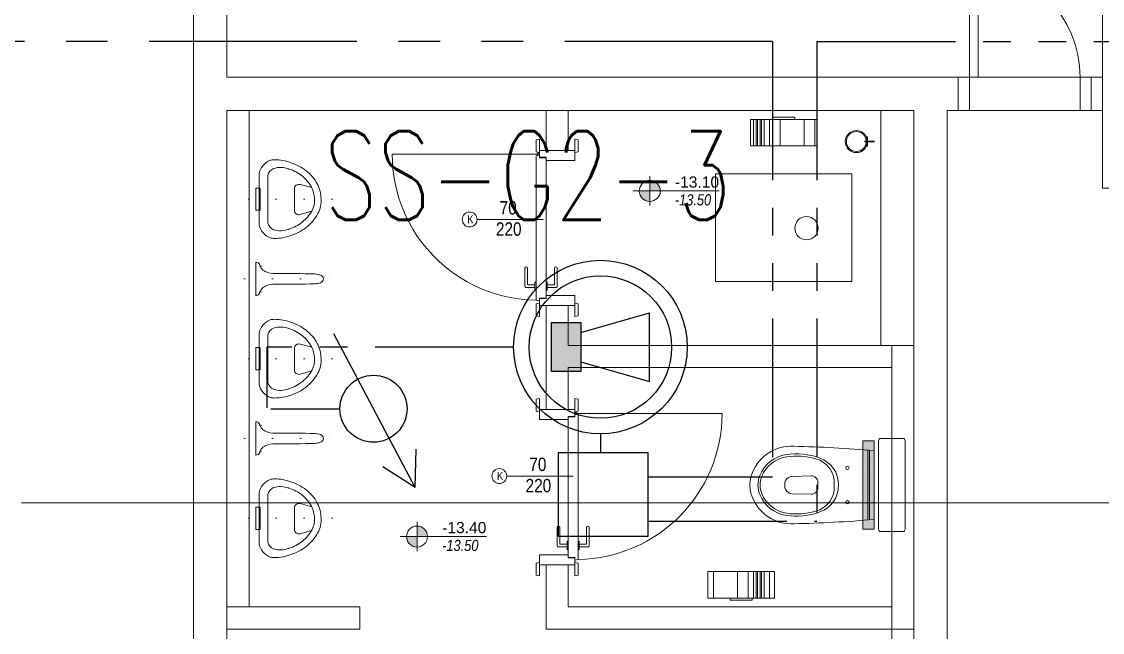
# Model space of a CAD drawing. Header units: metres. Extents: x -13545 to 152404, y -11890 to 28436.
# Drawn here: x 5982.4 to 6470, y 2799.5 to 3075.1 of the extents above; entities that cross this region are included whole.
import ezdxf
from ezdxf.enums import TextEntityAlignment as Align

# ---------------------------------------------------------------- set-up
doc = ezdxf.new("R2010")
doc.units = ezdxf.units.M
doc.header["$LTSCALE"] = 100
doc.header["$MEASUREMENT"] = 0
doc.linetypes.add('DOT2', pattern=[0.125, 0, -0.125])
doc.linetypes.add('PHANTOM2', pattern=[1.25, 0.625, -0.125, 0.125, -0.125, 0.125, -0.125])
doc.layers.get('0').update_dxf_attribs({"color": 9, "lineweight": 9})
for name, color, linetype, lineweight in [('00', 9, 'Continuous', 9), ('05', 9, 'Continuous', 9), ('21', 9, 'Continuous', 9), ('21_mahal200', 9, 'Continuous', 9), ('E-3W ACİL ANONS İÇİN HOPARLÖR (GÖMME) (YANGINA DAYANIKLI)', 7, 'Continuous', 30), ('E-KABLO', 7, 'Continuous', 30), ('E-SES AYAR ANAHTARI', 7, 'Continuous', 30), ('E-YAZI', 7, 'Continuous', 30), ('Kapı', 204, 'Continuous', 9), ('KARA SIVA', 4, 'Continuous', 9), ('TEFRİŞ', 9, 'Continuous', 9)]:
    doc.layers.add(name, color=color, linetype=linetype, lineweight=lineweight)
doc.styles.add('Arial', font='arial.ttf', dxfattribs={"height": 2.5})
doc.styles.add('ILGAZ', font='txttw.shx')
doc.styles.add('MuuM_TEXT-ITALIC', font='ARIALNI.TTF')
doc.styles.add('MuuM_TEXT-STANDART', font='ARIALN.TTF')
doc.dimstyles.new('MuuM_DIM200', dxfattribs={"dimscale": 20, "dimtxt": 2, "dimasz": 1, "dimexe": 1, "dimexo": 1, "dimgap": 1, "dimtad": 1, "dimdec": 1, "dimrnd": 0.5, "dimdsep": 46, "dimtxsty": 'MuuM_TEXT-STANDART', "dimblk": 'ARCHTICK', "dimcen": 0, "dimdle": 0.15, "dimclrd": 256, "dimclre": 256, "dimclrt": 256, "dimadec": 0, "dimazin": 0, "dimtfac": 5, "dimtdec": 1, "dimtix": 1, "dimtmove": 2, "dimatfit": 3, "dimldrblk": 'DOT', "dimfxl": 3, "dimfxlon": 1, "dimtolj": 1, "dimlwd": -1, "dimlwe": -1, "dimarcsym": 0})

# ---------------------------------------------------------------- blocks, each defined once
blk = doc.blocks.new('100_3W ACİL ANONS İÇİN HOPARLÖR (GÖMME) (YANGINA DAYANIKLI)')
at = {"layer": 'E-3W ACİL ANONS İÇİN HOPARLÖR (GÖMME) (YANGINA DAYANIKLI)', "color": 4}
for p, q in [((-0.632, 0.474), (1.58, 1.106)), ((1.58, -1.106), (1.58, 1.106)), ((-1.58, -0.79), (-1.58, 0.79)), ((-1.58, 0.79), (-0.632, 0.79)), ((-0.632, 0.79), (-0.632, -0.79)), ((-0.632, -0.474), (1.58, -1.106)), ((-0.632, -0.79), (-1.58, -0.79))]:
    blk.add_line(p, q, dxfattribs=at)
at = {"layer": 'E-3W ACİL ANONS İÇİN HOPARLÖR (GÖMME) (YANGINA DAYANIKLI)', "color": 3}
for radius in [2.796, 2.296]:
    blk.add_circle((0, 0), radius, dxfattribs=at)
at = {"layer": 'E-3W ACİL ANONS İÇİN HOPARLÖR (GÖMME) (YANGINA DAYANIKLI)', "color": 4}
blk.add_solid([(-1.58, 0.79), (-0.632, 0.79), (-1.58, -0.79), (-0.632, -0.79)], dxfattribs=at)
blk = doc.blocks.new('100_SES AYAR ANAHTARI')
at = {"layer": 'E-SES AYAR ANAHTARI', "color": 4}
for p, q in [((1.776, 3.255), (-1.686, 1.426)), ((1.776, 3.255), (0.915, 3.283)), ((1.776, 3.255), (1.312, 2.529)), ((0, 0), (0, 1.561))]:
    blk.add_line(p, q, dxfattribs=at)
blk.add_circle((0, 2.317), 0.756, dxfattribs=at)
blk = doc.blocks.new('_ArchTick')
at = {"color": 0, "linetype": 'ByBlock', "const_width": 0.15}
blk.add_lwpolyline([(-0.5, -0.5), (0.5, 0.5)], dxfattribs=at)
blk = doc.blocks.new('_Dot')
at = {"color": 0, "linetype": 'ByBlock', "lineweight": -2}
blk.add_line((-0.5, 0), (-1, 0), dxfattribs=at)
at = {"color": 0, "linetype": 'ByBlock', "const_width": 0.5}
blk.add_lwpolyline([(-0.25, 0, 1), (0.25, 0, 1)], format="xyb", close=True, dxfattribs=at)
blk = doc.blocks.new('ttttttttttttt')
for points in [[(3983.49, -30733.6), (3983.49, -30748.6)], [(3988.49, -30733.6), (3983.49, -30733.6)], [(3988.49, -30733.6), (3988.49, -30748.6)], [(4043.49, -30733.6), (4038.49, -30733.6)], [(4038.49, -30733.6), (4038.49, -30748.6)], [(4043.49, -30733.6), (4043.49, -30748.6)], [(3988.49, -30748.6), (3983.49, -30748.6)], [(4034.49, -30748.6), (3988.49, -30748.6)], [(4034.49, -30748.6), (4034.49, -30798.6)], [(4034.49, -30748.6), (4038.49, -30748.6)], [(4043.49, -30748.6), (4038.49, -30748.6)], [(4038.49, -30748.6), (4038.49, -30798.6)]]:
    blk.add_lwpolyline(points)
blk.add_arc((4038.49, -30748.6), 50, 180, 270)
blk = doc.blocks.new('p-klozet üstü kağıt dispenser')
blk.add_hatch(color=255).paths.add_polyline_path([(0, 5.56), (0, 45.41), (-5, 45.41), (-5, 5.56)])
blk.add_lwpolyline([(0, 5.56), (0, 45.41), (-5, 45.41), (-5, 5.56)], close=True)
blk = doc.blocks.new('san-klo-06-p')
for p, q in [((0, -2), (-15.5, -2)), ((0, -2.8), (-15.5, -2.8)), ((0, -2), (15.5, -2)), ((0, -2.8), (15.5, -2.8)), ((-4.16, -28.43), (-3.91, -36.92)), ((0, -25.35), (-1.16, -25.35)), ((0, -25.35), (1.16, -25.35)), ((4.16, -28.43), (3.91, -36.92)), ((0, -40.31), (-0.41, -40.31)), ((-0.41, -40.31), (0, -40.31)), ((0.41, -40.31), (0, -40.31)), ((0, -40.31), (0.41, -40.31))]:
    blk.add_line(p, q)
at = {"linetype": 'DOT2'}
for p, q in [((-6.49, -12), (-8.95, -12)), ((-7.75, -10.91), (-7.75, -12)), ((-7.75, -13.09), (-7.75, -12)), ((6.49, -12), (8.95, -12)), ((7.75, -10.91), (7.75, -12)), ((7.75, -13.09), (7.75, -12))]:
    blk.add_line(p, q, dxfattribs=at)
for points in [[(-20, 2.02), (20, 2.02, 0.414214), (21, 3.02), (21, 13.02, 0.414214), (20, 14.02), (-20, 14.02, 0.414214), (-21, 13.02), (-21, 3.02, 0.414214)], [(-15.5, 0, 0.018163), (-17.47, -36.26, 0.320529), (-5.63, -54.91, 0.096396), (0, -56, 0.096396), (5.62, -54.91, 0.320529), (17.47, -36.26, 0.018163), (15.5, 0)]]:
    blk.add_lwpolyline(points, format="xyb", close=True)
for points in [[(-9.5, 2.02), (-9.5, -2.98), (-8.5, -2.98), (-8.5, 2.02)], [(8.5, 2.02), (8.5, -2.98), (9.5, -2.98), (9.5, 2.02)]]:
    blk.add_lwpolyline(points, dxfattribs=at)
blk.add_lwpolyline([(-5, 0), (-5, 2), (5, 2), (5, 0)], close=True, dxfattribs=at)
for centre, radius, start, end in [((-7.75, -12), 0.75, 0, 180), ((-7.75, -12), 0.75, 180, 0), ((7.75, -12), 0.75, 0, 180), ((7.75, -12), 0.75, 180, 0), ((0, -29), 13, 90, 159.4201), ((-1.09, -28.95), 11, 84.3176, 166.8067), ((0, -29), 13, 20.5799, 90), ((1.09, -28.95), 11, 13.1933, 95.6824), ((15.92, -34.98), 30, 159.4201, 189.1281), ((15.92, -34.98), 29, 162.8727, 189.1281), ((-1.16, -28.35), 3, 90, 181.707), ((1.16, -28.35), 3, 358.293, 90), ((-15.92, -34.98), 29, 350.8719, 17.1273), ((-15.92, -34.98), 30, 350.8719, 20.5799), ((-0.41, -36.81), 3.5, 181.707, 270), ((0.41, -36.81), 3.5, 270, 358.293), ((1.5, -37.29), 15.4, 189.1281, 247.9757), ((1.5, -37.29), 14.4, 189.1281, 247.9757), ((-1.5, -37.29), 14.4, 292.0243, 350.8719), ((-1.5, -37.29), 15.4, 292.0243, 350.8719), ((0, -41), 11.4, 247.9757, 270), ((0, -41), 10.4, 247.9757, 270), ((0, -41), 10.4, 270, 292.0243), ((0, -41), 11.4, 270, 292.0243)]:
    blk.add_arc(centre, radius, start, end)
at = {"layer": '05', "rotation": 270}
blk.add_blockref('p-klozet üstü kağıt dispenser', (-25.41, -5.01), dxfattribs=at)
blk = doc.blocks.new('San-p-uripart')
at = {"linetype": 'DOT2'}
for p, q in [((0, 5), (0, -40.5)), ((-5.77, -2.73), (-5.77, 3.35)), ((5.77, -2.73), (5.77, 3.35))]:
    blk.add_line(p, q, dxfattribs=at)
blk.add_lwpolyline([(0, 0), (-7.5, 0, 0.335863), (-6.29, -1.8, -0.061447), (-4.83, -2.51, -0.147975), (-3.31, -4.31, -0.105673), (-2.38, -8.95, 0.01101), (-2.23, -26.78, 0.044983), (-1.74, -29.26, 0.284409), (0, -30.59, 0.284409), (1.74, -29.26, 0.044983), (2.23, -26.78, 0.01101), (2.38, -8.95, -0.105673), (3.31, -4.31, -0.147975), (4.83, -2.51, -0.061447), (6.29, -1.8, 0.335863), (7.5, 0)], format="xyb", close=True)
blk = doc.blocks.new('v-k-pisuar01-p-s')
at = {"linetype": 'DOT2'}
blk.add_line((0, -33), (0, 5), dxfattribs=at)
for p, q in [((-6.98, -18.56), (-5.47, -23.73)), ((-5.07, -16), (4.66, -16)), ((6.59, -18.52), (5.19, -23.78))]:
    blk.add_line(p, q)
for points in [[(11.42, 0), (-11.42, 0, 0.252384), (-17.51, -5, 0.055826), (-17.74, -7, 0.088182), (-16.42, -14.39, 0.087476), (-12.79, -21.28, 0.105521), (-6.48, -26.6, 0.141396), (0.13, -28, 0.121036), (6.87, -26.29, 0.105521), (12.81, -21.28, 0.087476), (16.45, -14.39, 0.088182), (17.76, -7, 0.066704), (17.51, -5, 0.252384), (11.42, 0)], [(13.57, -13.47, 0.172375), (13.81, -6.52, 0.252384), (10.66, -3.93), (-10.66, -3.93, 0.252384), (-13.81, -6.52, 0.172375), (-13.57, -13.47, 0.087476), (-10.42, -19.44, 0.105521), (-5.06, -23.95, 0.144004), (0.01, -25, 0.123151), (5.45, -23.64, 0.105521), (10.44, -19.44, 0.087476), (13.59, -13.47)]]:
    blk.add_lwpolyline(points, format="xyb")
blk.add_lwpolyline([(-5, -0.5), (-5, 1.5), (5, 1.5), (5, -0.5)], close=True)
for centre, radius, start, end in [((1.16, -7.48), 15.9, 200.6506, 202.1301), ((-1.14, -7.48), 15.9, 337.8699, 339.3494), ((-5.07, -18), 2, 90, 196.3895), ((4.66, -18), 2, 345.0686, 90)]:
    blk.add_arc(centre, radius, start, end)
blk = doc.blocks.new('p-t.kağıtlığı')
at = {"layer": 'TEFRİŞ'}
h = blk.add_hatch(dxfattribs=at)
h.set_pattern_fill('CYL', color=256, scale=30, angle=-90, style=0)
h.set_pattern_definition([(270, (-14.4, 13), (30, 7e-15), []), (270, (-13.8, 13), (30, 7e-15), []), (270, (-12.6, 13), (30, 7e-15), []), (270, (-10.2, 13), (30, 7e-15), []), (270, (-5.4, 13), (30, 7e-15), []), (270, (5.4, 13), (30, 7e-15), []), (270, (10.2, 13), (30, 7e-15), []), (270, (12.6, 13), (30, 7e-15), []), (270, (13.8, 13), (30, 7e-15), []), (270, (14.4, 13), (30, 7e-15), [])])
h.paths.add_polyline_path([(-15, 1), (15, 1), (15, 13), (-15, 13)])
for points in [[(-15, 1), (15, 1), (15, 13), (-15, 13)], [(5, 1), (5, 0), (-5, 0), (-5, 1)]]:
    blk.add_lwpolyline(points, close=True, dxfattribs=at)
blk = doc.blocks.new('RREERGERGBBBB')
at = {"layer": 'TEFRİŞ'}
blk.add_hatch(color=256, dxfattribs=at).paths.add_polyline_path([(-24564.21, -5806.63), (-24567.21, -5806.63), (-24567.21, -5804.63), (-24567.41, -5804.63), (-24567.41, -5806.63), (-24568.41, -5806.63), (-24568.41, -5806.83), (-24567.41, -5806.83), (-24567.41, -5808.83), (-24567.21, -5808.83), (-24567.21, -5806.83), (-24564.21, -5806.83)])
for points in [[(-24564.21, -5806.63), (-24567.21, -5806.63), (-24567.21, -5804.63), (-24567.41, -5804.63), (-24567.41, -5806.63), (-24568.41, -5806.63), (-24568.41, -5806.83), (-24567.41, -5806.83), (-24567.41, -5808.83), (-24567.21, -5808.83), (-24567.21, -5806.83), (-24564.21, -5806.83), (-24564.21, -5806.63)], [(-24567.21, -5806.71), (-24564.21, -5806.71)]]:
    blk.add_lwpolyline(points, dxfattribs=at)
for radius in [5, 4.5]:
    blk.add_circle((-24572.21, -5806.71), radius, dxfattribs=at)
blk = doc.blocks.new('dsfsdfsdfsdfsdfsdf')
at = {"layer": 'Kapı'}
for p, q in [((23771.45, -2062.35), (23755.45, -2062.35)), ((23771.45, -2065.62, 0.66), (23768.45, -2065.62, 0.66)), ((23768.45, -2129.02, 0.66), (23768.45, -2066.82, 0.66)), ((23772.95, -2064.72, 0.66), (23771.45, -2064.42, 0.66)), ((23771.45, -2064.42, 0.66), (23771.45, -2065.62, 0.66)), ((23771.95, -2064.01, 0.66), (23837.87, -2064.01, 0.66)), ((23772.95, -2064.72, 0.66), (23772.95, -2129.92, 0.66)), ((23771.45, -2129.02, 0.66), (23768.45, -2129.02, 0.66)), ((23771.45, -2130.22, 0.66), (23771.45, -2129.02, 0.66)), ((23772.95, -2129.92, 0.66), (23771.45, -2130.22, 0.66)), ((23771.45, -2132.35), (23755.45, -2132.35))]:
    blk.add_line(p, q, dxfattribs=at)
at = {"layer": 'Kapı', "elevation": 0.66}
for points in [[(23753.95, -2057.62), (23755.45, -2057.32), (23755.45, -2063.32), (23753.95, -2063.02), (23753.95, -2057.62)], [(23772.95, -2057.62), (23771.45, -2057.32), (23771.45, -2063.32), (23772.95, -2063.02), (23772.95, -2057.62)], [(23753.95, -2137.02), (23755.45, -2137.32), (23755.45, -2131.32), (23753.95, -2131.62), (23753.95, -2137.02)], [(23772.95, -2137.02), (23771.45, -2137.32), (23771.45, -2131.32), (23772.95, -2131.62), (23772.95, -2137.02)]]:
    blk.add_lwpolyline(points, dxfattribs=at)
for points in [[(23771.45, -2062.32), (23755.45, -2062.32), (23755.45, -2066.82), (23768.45, -2066.82), (23768.45, -2065.42), (23771.45, -2065.42)], [(23771.45, -2132.32), (23755.45, -2132.32), (23755.45, -2127.82), (23768.45, -2127.82), (23768.45, -2129.22), (23771.45, -2129.22)]]:
    blk.add_lwpolyline(points, close=True, dxfattribs=at)
for points in [[(23767.95, -2124.22), (23764.05, -2124.22, -0.414214), (23763.45, -2123.62), (23763.45, -2115.47, -1), (23764.65, -2115.47), (23764.65, -2122.77, 0.414214), (23764.9, -2123.02), (23767.95, -2123.02)], [(23773.45, -2124.22), (23777.35, -2124.22, 0.414214), (23777.95, -2123.62), (23777.95, -2115.47, 1), (23776.75, -2115.47), (23776.75, -2122.77, -0.414214), (23776.5, -2123.02), (23773.45, -2123.02)], [(23768.45, -2121.62), (23768.2, -2121.62, 0.414214), (23767.95, -2121.87), (23767.95, -2125.37, 0.414214), (23768.2, -2125.62), (23768.45, -2125.62)], [(23772.95, -2125.62), (23773.2, -2125.62, 0.414214), (23773.45, -2125.37), (23773.45, -2121.87, 0.414214), (23773.2, -2121.62), (23772.95, -2121.62)]]:
    blk.add_lwpolyline(points, format="xyb", dxfattribs=at)
at = {"layer": 'Kapı'}
blk.add_circle((23771.95, -2064.01, 0.66), 0.5, dxfattribs=at)
blk.add_arc((23771.95, -2064.01, 0.66), 65.92, 270.8676, 0, dxfattribs=at)
blk = doc.blocks.new('fgvdfgdffffffffffffffffffffffffffffffff')
at = {"layer": 'Kapı'}
blk.add_lwpolyline([(23435.64, -2228), (23465.62, -2228)], dxfattribs=at)
blk.add_circle((23432.28, -2228), 3.36, dxfattribs=at)
at = {"layer": 'Kapı', "attachment_point": 1, "style": 'MuuM_TEXT-STANDART'}
for s, insert, char_height, width in [('70', (23445.81, -2219.68), 6.048, 88.7957), ('K', (23431.25, -2226.1), 3.63, 53.2774), ('220', (23444.12, -2229.28), 6.048, 88.7957)]:
    blk.add_mtext(s, dxfattribs=dict(at, insert=insert, char_height=char_height, width=width))
blk = doc.blocks.new('0_elevationtarget-p-bk')
h = blk.add_hatch(color=250)
h.paths.add_polyline_path([(1.88, 0, 0.414214), (0, 1.88), (0, 0)])
h.paths.add_polyline_path([(0, 0), (-1.88, 0, 0.414214), (0, -1.88)])
blk.add_line((0, -2.62), (0, 2.62))
blk.add_lwpolyline([(12.45, 0), (-3, 0)])
blk.add_circle((0, 0), 1.88)
at = {"style": 'Arial'}
blk.add_attdef('BITMISKOT', text='', height=2, dxfattribs=at).set_placement((4.5, 0), align=Align.BOTTOM_LEFT)
at = {"style": 'MuuM_TEXT-ITALIC'}
blk.add_attdef('FINISHINGFLOORLEVEL', text='', height=2, dxfattribs=at).set_placement((4.5, -0.59), align=Align.TOP_LEFT)
blk = doc.blocks.new('tummmd')
at = {"layer": 'TEFRİŞ'}
blk.add_lwpolyline([(34554.68, 678.74), (34554.68, 630.24), (34616.18, 630.24), (34616.18, 678.74)], close=True, dxfattribs=at)
blk.add_circle((34595.68, 654.23), 5.25, dxfattribs=at)
blk = doc.blocks.new('2.bod.Mimari')
at = {"layer": '00'}
for points in [[(6505, -5430), (6485, -5430), (6485, -5630), (6470, -5630), (6470, -5430), (6140, -5430), (6140, -5415), (6505, -5415)], [(6060, -5705), (6060, -5550), (6075, -5550), (6075, -5580), (6470, -5580)], [(6385, -5595), (6075, -5595), (6075, -5705)], [(6075, -5877), (6075, -5829), (6135, -5829), (6135, -5819), (6075, -5819), (6075, -5595), (6219, -5595)], [(6075, -5819), (6075, -5595), (6085, -5595), (6085, -5819), (6090, -5819), (6075, -5819)], [(6229, -5595), (6229, -5613), (6219, -5613), (6219, -5595)], [(6229, -5613), (6229, -5595)], [(6370, -5701), (6370, -5595), (6385, -5595), (6385, -5701), (6370, -5701)], [(6385, -5595), (6385, -5595), (6385, -5985)], [(6470, -5980), (6400, -5980), (6400, -5595), (6400, -5595)], [(6400, -5595), (6470, -5595)], [(6229, -5613), (6219, -5613)], [(6375, -5701), (6375, -5711), (6229, -5711), (6229, -5729.97), (6219, -5729.97), (6219, -5683), (6229, -5683), (6229, -5701), (6375, -5701)], [(6385, -5701), (6385, -5829), (6375, -5829), (6375, -5701), (6385, -5701)], [(6400, -6000), (6075, -6000), (6075, -6035), (6060, -6035), (6060, -5705)], [(6075, -5705), (6075, -5705), (6075, -5985), (6385, -5985)], [(6375, -5829), (6219, -5829), (6219, -5800), (6229, -5800), (6229, -5819), (6375, -5819), (6375, -5829)], [(6385, -5829), (6375, -5829), (6375, -5985), (6385, -5985), (6385, -5829)]]:
    blk.add_lwpolyline(points, dxfattribs=at)
at = {"rotation": 180}
blk.add_blockref('ttttttttttttt', (10448.49, -36328.6), dxfattribs=at)
blk.add_blockref('tummmd', (-28259.18, -6302.36))
at = {"layer": '05', "rotation": 180}
blk.add_blockref('p-t.kağıtlığı', (6326.26, -5598), dxfattribs=at)
at = {"layer": '05'}
blk.add_blockref('p-t.kağıtlığı', (6307, -5816), dxfattribs=at)
at = {"layer": '21', "xscale": 2.52, "yscale": 2.52, "zscale": 2.52}
for p, values in [((6265.78, -5631.31), {'BITMISKOT': '-13.10', 'FINISHINGFLOORLEVEL': '-13.50'}), ((6160.79, -5787.25), {'BITMISKOT': '-13.40', 'FINISHINGFLOORLEVEL': '-13.50'})]:
    blk.add_blockref('0_elevationtarget-p-bk', p, dxfattribs=at).add_auto_attribs(values)
at = {"layer": 'KARA SIVA', "xscale": -1, "rotation": 180}
blk.add_blockref('RREERGERGBBBB', (30931.21, -11415.73), dxfattribs=at)
at = {"layer": 'KARA SIVA', "xscale": -1}
blk.add_blockref('dsfsdfsdfsdfsdfsdf', (29987.45, -3550.68, -0.66), dxfattribs=at)
at = {"layer": 'KARA SIVA'}
for name, p in [('fgvdfgdffffffffffffffffffffffffffffffff', (-17247.74, -3416.19)), ('dsfsdfsdfsdfsdfsdf', (-17539.45, -3667.65)), ('fgvdfgdffffffffffffffffffffffffffffffff', (-17234.35, -3531.97))]:
    blk.add_blockref(name, p, dxfattribs=at)
at = {"layer": 'TEFRİŞ', "rotation": 89.99999999999993}
for p in [(6089.5, -5635), (6089.5, -5707), (6089.5, -5779)]:
    blk.add_blockref('v-k-pisuar01-p-s', p, dxfattribs=at)
at = {"layer": 'TEFRİŞ', "linetype": 'ByBlock', "rotation": 89.99999999999993}
for p in [(6088, -5670.99), (6088, -5742.99)]:
    blk.add_blockref('San-p-uripart', p, dxfattribs=at)
at = {"layer": 'TEFRİŞ', "xscale": -1, "rotation": 270}
blk.add_blockref('san-klo-06-p', (6367, -5764), dxfattribs=at)
at = {"layer": '21_mahal200'}
blk.add_leader([(6545.4, -5772.04), (5982.4, -5772.04)], dimstyle='MuuM_DIM200', override={"dimasz": 1, "dimfxl": 10}, dxfattribs=at)

msp = doc.modelspace()

# ---------------------------------------------------------------- linework, layer by layer
at = {"layer": 'E-KABLO', "color": 6, "linetype": 'PHANTOM2', "ltscale": 1.5}
msp.add_line((6321.18, 3066.09), (4790, 3066.09), dxfattribs=at)
at = {"layer": 'E-KABLO', "color": 6, "linetype": 'PHANTOM2'}
for p, q in [((6321.18, 3066.09), (6321.18, 2869.75)), ((6341.18, 3066.09), (6840, 3066.09)), ((6341.18, 3066.09), (6341.18, 2849.75)), ((6265.12, 2869.75), (6321.18, 2869.75)), ((6265.12, 2849.75), (6341.18, 2849.75))]:
    msp.add_line(p, q, dxfattribs=at)
at = {"layer": 'E-KABLO', "color": 3, "linetype": 'PHANTOM2'}
for p, q in [((6204.38, 2928.25), (6092.97, 2928.25)), ((6092.97, 2928.25), (6092.97, 2900.77))]:
    msp.add_line(p, q, dxfattribs=at)
at = {"layer": 'E-KABLO', "color": 5, "linetype": 'PHANTOM2', "ltscale": 1.5}
msp.add_line((6243.52, 2889.11), (6243.52, 2880.53), dxfattribs=at)
at = {"layer": 'E-YAZI', "color": 3, "linetype": 'Continuous', "ltscale": 100}
msp.add_lwpolyline([(6224.44, 2842.92), (6265.12, 2842.92), (6265.12, 2880.53), (6224.44, 2880.53)], close=True, dxfattribs=at)

# ---------------------------------------------------------------- block references
msp.add_blockref('2.bod.Mimari', (0, 8630))
at = {"layer": 'E-3W ACİL ANONS İÇİN HOPARLÖR (GÖMME) (YANGINA DAYANIKLI)', "xscale": 14, "yscale": 14, "zscale": 14}
msp.add_blockref('100_3W ACİL ANONS İÇİN HOPARLÖR (GÖMME) (YANGINA DAYANIKLI)', (6243.52, 2928.25), dxfattribs=at)
at = {"layer": 'E-SES AYAR ANAHTARI', "xscale": 20, "yscale": 20, "zscale": 20, "rotation": 270}
msp.add_blockref('100_SES AYAR ANAHTARI', (6094.81, 2900.43), dxfattribs=at)

# ---------------------------------------------------------------- texts
at = {"layer": 'E-YAZI', "color": 3, "style": 'ILGAZ', "width": 0.7}
msp.add_text('SS-G2-3', height=40, dxfattribs=at).set_placement((6118.92, 2985.62))

doc.saveas('drawing.dxf')
